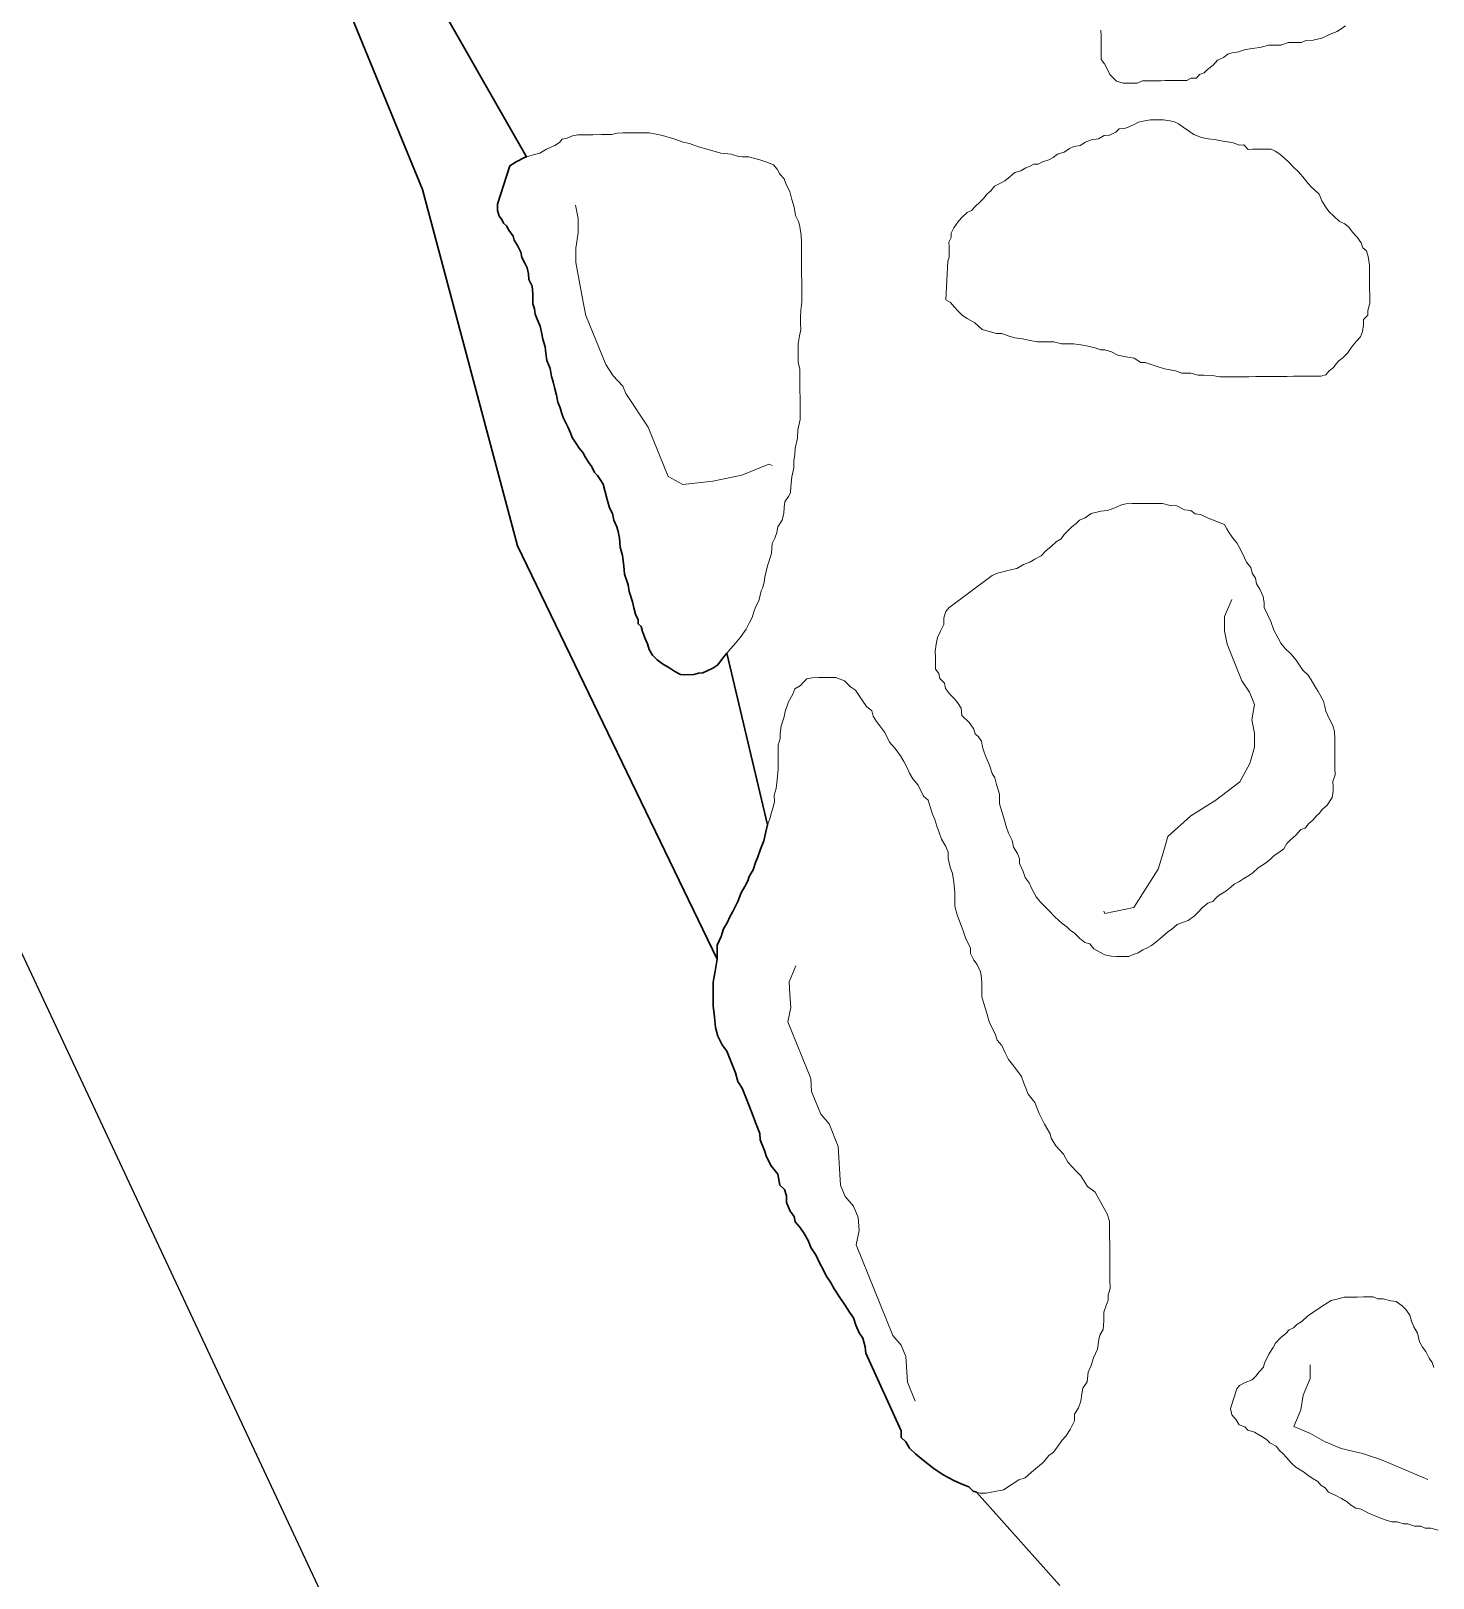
# Model space of a CAD drawing. Header units: millimetres. Extents: x -3113 to 15022, y -19591 to 4665.
# Drawn here: x -1130 to -461, y -1641 to -904 of the extents above; entities that cross this region are included whole.
import ezdxf

# ---------------------------------------------------------------- set-up
doc = ezdxf.new("R2010")
doc.units = ezdxf.units.MM
doc.header["$XCLIPFRAME"] = 2
for name, color, linetype, lineweight in [('0A-detail', 7, 'Continuous', 18), ('0A-detail-detail', 7, 'Continuous', 13), ('0T-footprint', 251, 'Continuous', 30), ('0T-walltop', 7, 'Continuous', 30)]:
    doc.layers.add(name, color=color, linetype=linetype, lineweight=lineweight)
picture_1 = doc.add_image_def('image1.tif', size_in_pixel=(6668, 8809))

msp = doc.modelspace()

# ---------------------------------------------------------------- linework, layer by layer
at = {"layer": '0A-detail'}
for points in [[(-502.72, -901.49), (-506.79, -904.13), (-509.38, -905.15), (-514.07, -907.3), (-518.16, -908.33), (-521.76, -908.36), (-523.85, -909.38), (-526.35, -909.41), (-530.05, -909.44), (-533.64, -910.57), (-537.24, -910.6), (-539.34, -910.62), (-542.93, -911.66), (-547.02, -912.19), (-550.62, -912.73), (-553.71, -913.85), (-556.8, -914.38), (-558.9, -914.9), (-560.98, -916.52), (-563.87, -917.75), (-565.85, -920.16), (-568.63, -922.19), (-570.22, -923.8), (-572.41, -924.62), (-573.79, -926.44), (-576.39, -926.46), (-578.38, -927.48), (-580.48, -927.5), (-582.58, -927.52), (-586.18, -927.55), (-588.78, -927.57), (-590.78, -927.59), (-593.38, -927.61), (-596.98, -927.65), (-599.58, -927.67), (-602.17, -928.69), (-605.77, -928.73), (-608.87, -928.75), (-611.98, -927.78), (-615.11, -924.71), (-616.84, -921.33), (-617.76, -919.53), (-619.28, -917.55), (-619.3, -915.45), (-619.32, -912.35), (-619.35, -909.25), (-619.38, -906.15), (-619.4, -903.55)], [(-458.52, -1618.62), (-462.13, -1617.65), (-464.73, -1617.68), (-466.84, -1616.7), (-469.94, -1616.72), (-473.05, -1615.65), (-475.05, -1615.67), (-478.16, -1614.7), (-480.76, -1614.72), (-483.87, -1613.75), (-486.48, -1612.67), (-489.09, -1611.7), (-492.2, -1610.33), (-495.32, -1608.65), (-497.92, -1608.18), (-500.44, -1606.6), (-502.05, -1605.11), (-504.66, -1603.54), (-507.78, -1601.87), (-510.89, -1600.49), (-512.41, -1598.51), (-514.62, -1597.13), (-516.04, -1595.44), (-518.65, -1593.86), (-520.76, -1592.38), (-522.78, -1590.8), (-526.4, -1588.63), (-528.52, -1586.75), (-530.94, -1583.98), (-532.66, -1582.09), (-534.27, -1580.61), (-535.79, -1578.52), (-538.9, -1577.05), (-540.52, -1575.46), (-542.63, -1573.98), (-546.25, -1571.91), (-549.36, -1570.94), (-550.87, -1569.36), (-553.48, -1568.38), (-554.9, -1566.09), (-556.93, -1563.71), (-557.65, -1560.62), (-554.64, -1551.29), (-553.35, -1549.58), (-550.57, -1548.15), (-547.28, -1546.92), (-545.39, -1545), (-544.11, -1543.29), (-541.83, -1540.87), (-541.35, -1538.77), (-540.37, -1536.76), (-539.29, -1534.65), (-537.32, -1531.53), (-536.24, -1529.42), (-533.76, -1526.9), (-531.18, -1524.78), (-529.59, -1523.16), (-527.6, -1522.14), (-526.01, -1520.63), (-523.43, -1519), (-520.85, -1516.58), (-518.37, -1514.86), (-515.78, -1513.04), (-512.7, -1511.01), (-509.62, -1509.08), (-506.32, -1508.35), (-503.43, -1507.52), (-500.33, -1507.5), (-497.23, -1507.47), (-494.13, -1507.44), (-491.53, -1507.42), (-489.53, -1507.4), (-487.42, -1508.38), (-484.82, -1508.36), (-481.21, -1509.32), (-478.61, -1509.6), (-475.79, -1511.67), (-473.98, -1513.36), (-472.05, -1516.14), (-471.33, -1519.03), (-470.2, -1521.62), (-468.47, -1524.71), (-467.44, -1528.8), (-466.01, -1531.39), (-464.5, -1533.47), (-462.87, -1536.56), (-461.45, -1538.74), (-460.73, -1541.14)]]:
    msp.add_lwpolyline(points, dxfattribs=at)
for points in [[(-693.44, -1032.02), (-692.51, -1013.61), (-691.83, -1011.71), (-691.85, -1009.11), (-691.87, -1006.51), (-691.89, -1004.51), (-690.91, -1002.4), (-690.93, -1000.3), (-689.55, -997.69), (-687.38, -994.57), (-685.5, -992.55), (-683.22, -990.43), (-681.23, -989.41), (-679.15, -987.29), (-677.56, -985.78), (-675.18, -983.46), (-673.8, -981.74), (-672.01, -980.03), (-670.13, -977.91), (-667.35, -976.39), (-665.26, -975.27), (-662.77, -973.24), (-660.49, -971.32), (-657.6, -970.6), (-655.31, -969.18), (-653.52, -968.46), (-651.43, -967.44), (-649.33, -967.42), (-647.34, -966.3), (-644.25, -965.28), (-642.15, -964.26), (-640.07, -962.64), (-636.98, -961.61), (-634.39, -959.99), (-632.4, -958.97), (-629.31, -958.44), (-626.72, -956.82), (-624.13, -955.79), (-620.54, -955.26), (-617.95, -953.64), (-615.35, -953.61), (-612.26, -952.09), (-610.78, -950.47), (-608.18, -950.45), (-605.59, -949.43), (-603.5, -948.41), (-601.51, -947.29), (-598.41, -946.76), (-595.82, -946.24), (-593.22, -946.21), (-589.62, -946.18), (-586.51, -946.65), (-584.41, -947.13), (-582.4, -948.22), (-580.28, -949.7), (-577.17, -951.77), (-575.05, -953.25), (-571.44, -954.62), (-568.33, -955.29), (-565.23, -955.56), (-562.12, -956.23), (-559.02, -956.8), (-556.41, -957.28), (-553.31, -958.25), (-551.31, -958.23), (-549.19, -960.32), (-547.09, -960.3), (-545.09, -960.28), (-541.99, -960.25), (-538.29, -960.22), (-536.28, -961.2), (-534.17, -962.58), (-531.55, -964.76), (-530.03, -966.34), (-527.41, -968.92), (-525.29, -970.9), (-523.07, -973.48), (-520.64, -976.56), (-519.22, -978.24), (-517.51, -979.63), (-515.39, -981.71), (-514.06, -984.8), (-512.24, -987.88), (-510.72, -989.87), (-508.4, -992.25), (-505.67, -994.72), (-503.16, -995.8), (-501.15, -997.38), (-499.43, -999.77), (-497.21, -1002.15), (-495.28, -1004.93), (-494.56, -1007.32), (-492.75, -1008.71), (-491.92, -1011.4), (-491.38, -1015.59), (-491.35, -1019.69), (-491.32, -1022.79), (-491.29, -1025.89), (-491.25, -1030.49), (-491.22, -1033.59), (-492.19, -1037.2), (-492.17, -1039.3), (-494.25, -1041.42), (-494.23, -1044.02), (-494.7, -1047.13), (-495.68, -1049.63), (-497.56, -1051.75), (-499.93, -1054.57), (-501.81, -1057.49), (-503.89, -1059.61), (-505.97, -1061.13), (-507.16, -1062.54), (-508.44, -1064.25), (-510.53, -1065.87), (-512.11, -1067.88), (-514.61, -1068.41), (-517.71, -1068.43), (-521.31, -1068.47), (-524.41, -1068.5), (-527.51, -1068.52), (-530.61, -1068.55), (-533.21, -1068.57), (-535.81, -1068.6), (-537.91, -1068.62), (-539.91, -1068.64), (-542.51, -1068.66), (-545.61, -1068.69), (-548.71, -1068.72), (-551.81, -1068.74), (-554.91, -1068.77), (-557.51, -1068.79), (-559.6, -1068.81), (-562.7, -1068.84), (-566.31, -1068.17), (-570.41, -1067.91), (-573.01, -1067.94), (-576.62, -1066.97), (-580.82, -1067.01), (-583.83, -1065.93), (-586.44, -1065.46), (-589.04, -1064.98), (-592.15, -1064.01), (-598.37, -1061.96), (-600.47, -1061.98), (-603.59, -1059.91), (-607.49, -1059.25), (-611.3, -1058.48), (-614.41, -1056.91), (-617.52, -1055.94), (-619.62, -1055.96), (-622.23, -1054.98), (-626.34, -1053.92), (-628.95, -1053.44), (-632.55, -1052.97), (-635.15, -1053), (-638.25, -1053.03), (-641.86, -1052.06), (-645.96, -1052.09), (-649.66, -1052.13), (-653.27, -1051.46), (-656.87, -1050.59), (-660.48, -1050.13), (-663.59, -1049.15), (-666.7, -1048.08), (-669.3, -1048.11), (-673.21, -1046.94), (-676.01, -1046.17), (-677.73, -1044.78), (-679.64, -1043.1), (-683.26, -1041.03), (-685.37, -1039.55), (-687.49, -1037.47), (-689.21, -1035.59), (-691.13, -1033.4)], [(-901.33, -968.1), (-898.25, -966.27), (-894.27, -964.24), (-890.28, -962.9), (-886.98, -962.17), (-883.8, -960.24), (-879.82, -958.51), (-877.63, -956.99), (-876.44, -955.48), (-874.05, -954.96), (-871.46, -953.93), (-868.96, -953.41), (-865.26, -953.38), (-861.76, -953.34), (-857.56, -953.31), (-852.66, -953.26), (-850.07, -952.54), (-847.47, -952.51), (-844.77, -952.49), (-842.47, -952.47), (-840.17, -952.45), (-837.87, -952.43), (-834.87, -952.4), (-831.56, -953.07), (-828.56, -953.74), (-822.64, -955.39), (-818.63, -956.95), (-815.62, -957.53), (-811.31, -959.19), (-806.7, -960.45), (-800.68, -962.09), (-795.78, -962.65), (-792.77, -963.62), (-790.46, -963.9), (-787.36, -963.87), (-785.16, -964.55), (-782.55, -965.23), (-779.24, -966.2), (-775.63, -967.77), (-773.91, -969.75), (-772.49, -972.14), (-770.47, -974.32), (-769.54, -977.01), (-767.81, -980.49), (-766.78, -984.29), (-765.75, -987.88), (-765.11, -991.87), (-763.68, -994.76), (-763.06, -997.15), (-762.32, -1001.35), (-762.29, -1004.75), (-762.25, -1009.35), (-762.21, -1013.65), (-762.17, -1017.95), (-762.15, -1020.55), (-762.13, -1022.55), (-762.11, -1025.24), (-762.08, -1028.14), (-762.06, -1030.44), (-762.04, -1033.14), (-762.5, -1037.05), (-762.67, -1040.45), (-762.64, -1043.25), (-762.62, -1046.35), (-763.19, -1049.26), (-763.86, -1053.06), (-763.82, -1057.26), (-763.78, -1061.86), (-763.05, -1064.96), (-763.02, -1067.56), (-763, -1070.15), (-762.97, -1073.55), (-762.95, -1076.15), (-762.93, -1078.05), (-762.91, -1080.25), (-762.88, -1083.35), (-762.86, -1085.35), (-762.83, -1089.05), (-763.99, -1093.96), (-764.15, -1097.97), (-765.21, -1102.78), (-765.38, -1105.88), (-765.95, -1108.58), (-765.92, -1112.18), (-766.78, -1116.49), (-767.24, -1121.1), (-767.51, -1124.1), (-768.5, -1125.81), (-770.17, -1128.42), (-770.45, -1131.02), (-770.73, -1133.73), (-771.5, -1137.03), (-773.47, -1140.35), (-773.94, -1143.06), (-774.92, -1145.67), (-776.19, -1148.28), (-776.55, -1152.98), (-778.5, -1158.9), (-779.75, -1164.21), (-780.03, -1166.51), (-780.71, -1169.22), (-781.49, -1170.83), (-781.97, -1172.83), (-782.55, -1175.54), (-784.22, -1178.55), (-784.9, -1180.86), (-785.78, -1183.47), (-787.15, -1186.28), (-788.63, -1188.99), (-791.39, -1192.82), (-793.67, -1195.74), (-796.93, -1199.47), (-799.9, -1203.09), (-802.17, -1206.12), (-804.46, -1207.64), (-807.25, -1208.96), (-809.34, -1209.88), (-811.34, -1210.1), (-813.53, -1210.72), (-817.03, -1210.85), (-819.93, -1210.68), (-822.64, -1209.3), (-824.96, -1207.62), (-828.58, -1205.65), (-831, -1203.68), (-833.32, -1201.5), (-834.94, -1198.81), (-835.66, -1196.12), (-836.99, -1193.23), (-838.12, -1190.24), (-838.64, -1187.84), (-840.05, -1186.56), (-840.07, -1184.56), (-841.39, -1181.97), (-842.22, -1178.88), (-842.75, -1175.98), (-843.77, -1173.09), (-844.49, -1171.1), (-844.82, -1167.9), (-846.57, -1162.82), (-846.9, -1158.92), (-847.55, -1153.92), (-848.68, -1149.93), (-849.02, -1145.74), (-849.65, -1142.44), (-850.37, -1140.35), (-851.7, -1137.06), (-852.43, -1133.87), (-853.75, -1131.18), (-854.89, -1127.19), (-855.82, -1123.6), (-856.85, -1120.01), (-858.17, -1117.72), (-859.49, -1115.73), (-860.91, -1114.34), (-862.23, -1111.75), (-863.85, -1109.47), (-865.37, -1106.98), (-866.59, -1104.79), (-868.31, -1102.81), (-869.73, -1100.52), (-871.56, -1097.64), (-872.38, -1095.45), (-873.6, -1092.66), (-874.82, -1090.37), (-875.94, -1088.08), (-876.66, -1085.78), (-877.29, -1083.49), (-878.41, -1080.8), (-879.04, -1077.51), (-880.07, -1073.91), (-880.7, -1071.22), (-881.42, -1068.63), (-882.15, -1064.83), (-883.69, -1061.05), (-884.12, -1057.55), (-884.55, -1054.45), (-885.58, -1050.76), (-886.21, -1047.47), (-886.94, -1044.58), (-888.27, -1041.29), (-889.19, -1038.9), (-889.61, -1036.3), (-890.33, -1034.01), (-890.36, -1031.61), (-890.38, -1029.01), (-890.61, -1025.51), (-892.24, -1022.42), (-892.46, -1019.72), (-893.09, -1016.83), (-894.21, -1014.54), (-895.63, -1011.85), (-896.06, -1009.26), (-897.69, -1006.17), (-899.21, -1003.69), (-899.73, -1001.69), (-901.75, -998.91), (-902.97, -996.72), (-904.28, -995.43), (-905.2, -993.74), (-906.41, -992.25), (-907.24, -989.46), (-907.26, -986.46)], [(-692.01, -1178.92), (-671.35, -1163.43), (-668.76, -1162.31), (-666.17, -1161.78), (-662.58, -1160.75), (-659.48, -1160.22), (-656.4, -1158.29), (-653.31, -1157.07), (-650.92, -1155.74), (-647.94, -1154.12), (-645.66, -1151.8), (-643.08, -1149.67), (-640.7, -1147.45), (-638.41, -1146.03), (-636.93, -1143.92), (-635.34, -1142.4), (-633.36, -1140.28), (-631.27, -1138.77), (-629.69, -1137.15), (-626.9, -1135.93), (-624.12, -1134), (-619.43, -1132.76), (-616.33, -1132.43), (-612.74, -1131.3), (-609.66, -1129.77), (-607.56, -1129.25), (-604.46, -1129.22), (-600.86, -1129.19), (-597.76, -1129.16), (-594.66, -1129.13), (-592.06, -1129.11), (-590.06, -1129.09), (-586.35, -1130.06), (-583.25, -1130.33), (-579.63, -1132.1), (-576.53, -1132.57), (-574.52, -1134.05), (-571.91, -1134.43), (-568.3, -1136.1), (-565.69, -1137.07), (-563.08, -1138.15), (-560.47, -1139.12), (-559.45, -1141.22), (-558.33, -1143.21), (-556.31, -1145.79), (-554.69, -1147.87), (-552.76, -1151.46), (-551.02, -1155.04), (-550.01, -1157.13), (-547.88, -1159.71), (-547.36, -1162.31), (-545.74, -1164.79), (-545.21, -1167.39), (-543.69, -1169.97), (-542.06, -1173.56), (-541.53, -1176.65), (-541.51, -1178.75), (-539.78, -1182.34), (-538.35, -1185.43), (-536.91, -1189.51), (-534.88, -1193.3), (-533.66, -1195.68), (-531.53, -1198.27), (-528.91, -1200.84), (-526.28, -1203.92), (-523.14, -1208.59), (-520.52, -1211.07), (-519.2, -1213.15), (-517.37, -1216.24), (-515.85, -1218.82), (-513.2, -1223.4), (-512.68, -1226), (-512.16, -1228.09), (-510.63, -1231.68), (-508.8, -1235.06), (-507.97, -1237.85), (-507.94, -1241.45), (-507.92, -1244.05), (-507.88, -1247.65), (-507.86, -1250.75), (-507.84, -1252.85), (-507.81, -1255.45), (-507.79, -1258.55), (-508.76, -1261.66), (-508.73, -1264.26), (-508.72, -1266.26), (-509.19, -1269.37), (-511.46, -1272.99), (-513.84, -1275.11), (-515.12, -1276.82), (-516.81, -1278.24), (-518.19, -1279.95), (-520.47, -1281.87), (-521.96, -1283.98), (-524.05, -1284.5), (-526.43, -1287.22), (-529.1, -1289.65), (-530.69, -1291.26), (-532.17, -1293.87), (-534.55, -1295.6), (-536.84, -1297.02), (-538.32, -1298.53), (-540.91, -1300.65), (-544.49, -1302.89), (-546.87, -1305.01), (-548.65, -1306.42), (-551.24, -1307.95), (-553.73, -1309.57), (-555.82, -1310.59), (-557.5, -1312), (-559.89, -1314.03), (-562.97, -1315.85), (-564.56, -1317.37), (-566.04, -1318.98), (-568.43, -1319.7), (-570.92, -1321.73), (-573.29, -1324.15), (-574.78, -1325.76), (-577.86, -1327.89), (-580.45, -1328.91), (-583.04, -1329.94), (-585.62, -1332.06), (-587.61, -1333.58), (-590.19, -1335.7), (-593.27, -1338.33), (-595.35, -1339.85), (-597.44, -1340.97), (-599.43, -1341.99), (-601.72, -1343.41), (-604.11, -1344.13), (-606.11, -1345.15), (-608.21, -1345.17), (-611.81, -1345.2), (-614.41, -1344.92), (-617.51, -1344.25), (-619.62, -1343.17), (-622.74, -1341.5), (-624.76, -1339.11), (-627.17, -1338.44), (-629.48, -1336.56), (-632.11, -1333.98), (-634.12, -1332.5), (-635.74, -1330.91), (-637.85, -1329.43), (-641.48, -1326.17), (-644.11, -1323.29), (-646.12, -1321.21), (-648.24, -1319.23), (-650.37, -1316.65), (-652.6, -1312.47), (-653.63, -1310.07), (-655.55, -1307.39), (-656.47, -1304.6), (-658.21, -1300.72), (-658.23, -1298.62), (-659.25, -1296.03), (-661.08, -1292.94), (-661.71, -1289.85), (-663.54, -1286.26), (-664.57, -1283.17), (-665.6, -1279.58), (-666.73, -1275.99), (-667.77, -1272.3), (-667.81, -1267.7), (-669.25, -1263.11), (-669.98, -1260.02), (-671.3, -1257.93), (-672.63, -1253.84), (-674.17, -1250.26), (-675.19, -1247.67), (-675.91, -1245.27), (-676.34, -1242.48), (-677.86, -1240.39), (-679.47, -1238.91), (-679.99, -1236.81), (-682.12, -1233.73), (-685.75, -1230.16), (-686.08, -1226.77), (-687.81, -1223.98), (-689.22, -1222.29), (-691.64, -1219.92), (-693.57, -1217.33), (-694.09, -1214.74), (-696.21, -1212.66), (-696.73, -1210.16), (-698.35, -1208.08), (-698.37, -1205.48), (-698.4, -1202.38), (-698.43, -1199.78), (-697.96, -1196.17), (-697.39, -1193.07), (-695.91, -1189.95), (-694.34, -1186.84), (-694.37, -1183.74), (-693.4, -1180.63)], [(-714.66, -1571.34), (-731.5, -1534.29), (-731.93, -1531.19), (-732.96, -1527.1), (-734.69, -1524.52), (-736.32, -1520.93), (-737.35, -1517.34), (-739.28, -1514.76), (-741.61, -1511.18), (-743.64, -1508.1), (-746.58, -1503.52), (-748.41, -1500.44), (-750.43, -1497.36), (-751.86, -1494.27), (-753.59, -1491.19), (-755.22, -1487.6), (-757.76, -1483.92), (-758.88, -1480.83), (-761.02, -1477.25), (-763.04, -1474.17), (-765.17, -1471.59), (-765.69, -1469.1), (-767.61, -1466.51), (-769.35, -1462.33), (-769.38, -1459.23), (-770.41, -1456.14), (-772.53, -1454.16), (-773.57, -1448.97), (-776.71, -1444.89), (-778.85, -1440.71), (-779.88, -1437.62), (-782.02, -1432.54), (-782.05, -1429.44), (-784.2, -1424.26), (-785.23, -1421.17), (-786.86, -1417.09), (-788.91, -1411.9), (-790.55, -1407.82), (-792.57, -1404.74), (-793.71, -1400.55), (-797.91, -1390.28), (-800.03, -1387.2), (-802.07, -1383.12), (-803.21, -1378.93), (-803.75, -1373.84), (-804.3, -1368.64), (-804.34, -1364.54), (-804.37, -1360.94), (-804.4, -1357.34), (-803.45, -1352.13), (-802.4, -1346.42), (-802.43, -1342.82), (-802.46, -1339.72), (-800.5, -1335.61), (-799.43, -1331.9), (-797.46, -1328.78), (-796.39, -1326.17), (-794.91, -1323.65), (-792.65, -1318.93), (-790.99, -1314.82), (-789.32, -1311.7), (-787.84, -1309.09), (-787.26, -1306.98), (-785.29, -1303.87), (-784.22, -1300.26), (-783.24, -1298.15), (-781.78, -1294.03), (-780.21, -1289.92), (-779.25, -1285.71), (-778.19, -1281.6), (-777.21, -1278.99), (-776.73, -1276.99), (-775.76, -1273.88), (-775.18, -1271.27), (-775.21, -1268.17), (-774.24, -1265.06), (-773.77, -1260.96), (-773.32, -1255.76), (-773.35, -1252.66), (-773.37, -1250.06), (-773.4, -1247.46), (-773.42, -1244.36), (-772.35, -1241.25), (-772.38, -1238.75), (-771.91, -1235.14), (-770.45, -1230.93), (-769.97, -1228.32), (-768.41, -1223.71), (-766.34, -1220.09), (-765.37, -1217.48), (-762.78, -1215.86), (-761.3, -1214.35), (-759.71, -1212.73), (-757.22, -1212.21), (-754.12, -1212.18), (-751.52, -1212.16), (-748.92, -1212.13), (-745.82, -1212.11), (-741.7, -1213.77), (-738.88, -1216.54), (-736.46, -1218.22), (-733.32, -1222.89), (-731.19, -1225.97), (-728.67, -1227.95), (-728.05, -1230.55), (-726.52, -1233.13), (-724.91, -1235.22), (-722.48, -1238.4), (-720.24, -1242.87), (-717.61, -1245.95), (-714.98, -1249.53), (-713.45, -1252.11), (-711.82, -1255.2), (-710.8, -1257.79), (-709.18, -1260.38), (-706.65, -1263.45), (-704, -1268.63), (-701.88, -1270.61), (-700.86, -1273.7), (-699.72, -1277.29), (-698.7, -1279.88), (-697.67, -1282.97), (-696.54, -1286.06), (-695.52, -1289.15), (-693.38, -1292.73), (-692.36, -1295.32), (-692.33, -1298.42), (-691.3, -1302.52), (-690.17, -1305.61), (-689.63, -1309.8), (-689.09, -1314.4), (-689.05, -1318), (-689.03, -1321.1), (-687.99, -1325.19), (-686.86, -1328.28), (-685.32, -1332.46), (-684.09, -1336.25), (-681.64, -1341.23), (-681.62, -1343.73), (-679.99, -1346.81), (-678.47, -1348.9), (-676.84, -1352.49), (-676.32, -1355.08), (-676.29, -1358.18), (-676.26, -1361.28), (-676.23, -1364.38), (-675.21, -1367.47), (-674.07, -1371.66), (-672.52, -1376.75), (-669.88, -1381.92), (-668.85, -1385.02), (-666.72, -1387.6), (-665.2, -1390.68), (-663.56, -1394.27), (-660.94, -1397.34), (-657.29, -1402.41), (-656.26, -1405.5), (-654.11, -1410.68), (-650.98, -1414.76), (-648.83, -1419.94), (-646.28, -1425.11), (-643.64, -1429.69), (-643.12, -1431.78), (-640.99, -1435.37), (-637.35, -1439.43), (-635.22, -1443.11), (-631.08, -1447.68), (-628.96, -1449.76), (-625.81, -1454.83), (-622.19, -1457.4), (-618.53, -1464.16), (-616.4, -1467.74), (-615.36, -1471.34), (-615.34, -1474.43), (-615.31, -1477.53), (-615.25, -1483.73), (-615.21, -1487.83), (-615.18, -1492.03), (-615.14, -1496.13), (-615.11, -1499.23), (-615.07, -1503.33), (-616.05, -1506.44), (-616.02, -1509.04), (-617, -1511.55), (-618.07, -1514.76), (-618.03, -1518.86), (-618.3, -1522.96), (-619.97, -1525.58), (-620.35, -1527.78), (-621.01, -1532.29), (-622.98, -1536.41), (-624.04, -1540.12), (-625.51, -1543.23), (-625.97, -1547.83), (-628.04, -1550.95), (-628.52, -1553.56), (-628.99, -1557.16), (-630.06, -1560.27), (-632.03, -1563.39), (-632, -1566.49), (-634.07, -1570.61), (-636.14, -1573.73), (-638.12, -1575.85), (-640.19, -1578.96), (-642.27, -1581.58), (-644.25, -1583.1), (-646.83, -1586.22), (-652.48, -1590.98), (-655.56, -1593.6), (-658.65, -1594.63), (-661.73, -1596.76), (-665.91, -1599.4), (-670, -1600.23), (-674.09, -1600.97), (-677.19, -1601), (-680.3, -1600.03), (-682.42, -1597.95), (-686.03, -1596.48), (-689.65, -1594.91), (-694.37, -1592.36), (-699, -1589.3), (-704.24, -1585.24), (-707.86, -1582.18), (-710.79, -1579.6), (-712.52, -1576.52), (-714.63, -1574.44)]]:
    msp.add_lwpolyline(points, close=True, dxfattribs=at)
at = {"layer": '0A-detail-detail'}
for points in [[(-870.01, -987), (-868.81, -993.32), (-868.78, -1000.12), (-869.92, -1007.39), (-869.89, -1014.19), (-866.29, -1033.16), (-865.09, -1039.49), (-855.61, -1062.89), (-852.07, -1068.27), (-847.36, -1073.17), (-845.94, -1076.68), (-835.32, -1092.81), (-825.84, -1116.21), (-818.79, -1120.17), (-804.51, -1118.47), (-790.7, -1115.6), (-777.83, -1110.39), (-776.19, -1111.08)], [(-557.04, -1174.87), (-560.52, -1183.09), (-560.48, -1189.88), (-559.28, -1196.21), (-552.17, -1213.76), (-548.63, -1219.14), (-546.26, -1224.99), (-547.4, -1232.26), (-546.2, -1238.58), (-546.17, -1245.38), (-548.48, -1253.13), (-553.13, -1261.82), (-564.57, -1270.54), (-576.49, -1278.09), (-587.45, -1287.98), (-589.76, -1295.73), (-592.07, -1303.47), (-603.7, -1321.81), (-617.51, -1324.68), (-617.99, -1323.51)], [(-556.34, -1173.22), (-556.34, -1173.22)], [(-764.94, -1349.56), (-768.15, -1357.15), (-767.76, -1363.28), (-767.37, -1369.41), (-768.79, -1376.27), (-757.84, -1403.29), (-757.45, -1409.42), (-753.08, -1420.22), (-749.09, -1424.9), (-744.71, -1435.7), (-743.55, -1454.1), (-741.36, -1459.5), (-737.37, -1464.17), (-735.18, -1469.58), (-734.79, -1475.71), (-736.2, -1482.57), (-718.7, -1525.79), (-714.71, -1530.47), (-712.52, -1535.87), (-711.74, -1548.13), (-708.09, -1557.14)], [(-519.68, -1539.82), (-519.65, -1546.36), (-523, -1554.27), (-524.09, -1561.27), (-527.44, -1569.18), (-519.53, -1572.54), (-512.75, -1576.34), (-504.84, -1579.69), (-494.68, -1582.13), (-485.64, -1585.03), (-469.82, -1591.73), (-463.49, -1594.41)]]:
    msp.add_lwpolyline(points, dxfattribs=at)
at = {"layer": '0T-footprint'}
msp.add_lwpolyline([(-802.4, -1346.42), (-897.73, -1149.35), (-942.91, -979.51), (-995.16, -852.29), (-1060.11, -732.64), (-1125.2, -607.86), (-1185.25, -441.34), (-1206.06, -358.64)], dxfattribs=at)
at = {"layer": '0T-walltop'}
msp.add_lwpolyline([(-639.09, -1645.06), (-678.75, -1600.51), (-680.3, -1600.03), (-682.42, -1597.95), (-686.03, -1596.48), (-689.65, -1594.91), (-694.37, -1592.36), (-699, -1589.3), (-704.24, -1585.24), (-707.86, -1582.18), (-710.79, -1579.6), (-712.52, -1576.52), (-714.63, -1574.44), (-714.66, -1571.34), (-731.5, -1534.29), (-731.93, -1531.19), (-732.96, -1527.1), (-734.69, -1524.52), (-736.32, -1520.93), (-737.35, -1517.34), (-739.28, -1514.76), (-741.61, -1511.18), (-743.64, -1508.1), (-746.58, -1503.52), (-748.41, -1500.44), (-750.43, -1497.36), (-751.86, -1494.27), (-753.59, -1491.19), (-755.22, -1487.6), (-757.76, -1483.92), (-758.88, -1480.83), (-761.02, -1477.25), (-763.04, -1474.17), (-765.17, -1471.59), (-765.69, -1469.1), (-767.61, -1466.51), (-769.35, -1462.33), (-769.38, -1459.23), (-770.41, -1456.14), (-772.53, -1454.16), (-773.57, -1448.97), (-776.71, -1444.89), (-778.85, -1440.71), (-779.88, -1437.62), (-782.02, -1432.54), (-782.05, -1429.44), (-784.2, -1424.26), (-785.23, -1421.17), (-786.86, -1417.09), (-788.91, -1411.9), (-790.55, -1407.82), (-792.57, -1404.74), (-793.71, -1400.55), (-797.91, -1390.28), (-800.03, -1387.2), (-802.07, -1383.12), (-803.21, -1378.93), (-803.75, -1373.84), (-804.3, -1368.64), (-804.34, -1364.54), (-804.37, -1360.94), (-804.4, -1357.34), (-803.45, -1352.13), (-802.4, -1346.42), (-802.43, -1342.82), (-802.46, -1339.72), (-800.5, -1335.61), (-799.43, -1331.9), (-797.46, -1328.78), (-796.39, -1326.17), (-794.91, -1323.65), (-792.65, -1318.93), (-790.99, -1314.82), (-789.32, -1311.7), (-787.84, -1309.09), (-787.26, -1306.98), (-785.29, -1303.87), (-784.22, -1300.26), (-783.24, -1298.15), (-781.78, -1294.03), (-780.21, -1289.92), (-779.25, -1285.71), (-778.39, -1282.38), (-797.85, -1200.59), (-799.9, -1203.09), (-802.17, -1206.12), (-804.46, -1207.64), (-807.25, -1208.96), (-809.34, -1209.88), (-811.34, -1210.1), (-813.53, -1210.72), (-817.03, -1210.85), (-819.93, -1210.68), (-822.64, -1209.3), (-824.96, -1207.62), (-828.58, -1205.65), (-831, -1203.68), (-833.32, -1201.5), (-834.94, -1198.81), (-835.66, -1196.12), (-836.99, -1193.23), (-838.12, -1190.24), (-838.64, -1187.84), (-840.05, -1186.56), (-840.07, -1184.56), (-841.39, -1181.97), (-842.22, -1178.88), (-842.75, -1175.98), (-843.77, -1173.09), (-844.49, -1171.1), (-844.82, -1167.9), (-846.57, -1162.82), (-846.9, -1158.92), (-847.55, -1153.92), (-848.68, -1149.93), (-849.02, -1145.74), (-849.65, -1142.44), (-850.37, -1140.35), (-851.7, -1137.06), (-852.43, -1133.87), (-853.75, -1131.18), (-854.89, -1127.19), (-855.82, -1123.6), (-856.85, -1120.01), (-858.17, -1117.72), (-859.49, -1115.73), (-860.91, -1114.34), (-862.23, -1111.75), (-863.85, -1109.47), (-865.37, -1106.98), (-866.59, -1104.79), (-868.31, -1102.81), (-869.73, -1100.52), (-871.56, -1097.64), (-872.38, -1095.45), (-873.6, -1092.66), (-874.82, -1090.37), (-875.94, -1088.08), (-876.66, -1085.78), (-877.29, -1083.49), (-878.41, -1080.8), (-879.04, -1077.51), (-880.07, -1073.91), (-880.7, -1071.22), (-881.42, -1068.63), (-882.15, -1064.83), (-883.69, -1061.05), (-884.12, -1057.55), (-884.55, -1054.45), (-885.58, -1050.76), (-886.21, -1047.47), (-886.94, -1044.58), (-888.27, -1041.29), (-889.19, -1038.9), (-889.61, -1036.3), (-890.33, -1034.01), (-890.36, -1031.61), (-890.38, -1029.01), (-890.61, -1025.51), (-892.24, -1022.42), (-892.46, -1019.72), (-893.09, -1016.83), (-894.21, -1014.54), (-895.63, -1011.85), (-896.06, -1009.26), (-897.69, -1006.17), (-899.21, -1003.69), (-899.73, -1001.69), (-901.75, -998.91), (-902.97, -996.72), (-904.28, -995.43), (-905.2, -993.74), (-906.41, -992.25), (-907.24, -989.46), (-907.26, -986.46), (-901.33, -968.1), (-898.25, -966.27), (-894.27, -964.24), (-893.39, -963.94), (-940.03, -882.15)], dxfattribs=at)

# ---------------------------------------------------------------- pictures from other files: only their frames are drawn
image = msp.add_image(picture_1, insert=(4548.77, 3178.52), size_in_units=(6666.97, 8807.64), rotation=-180)
image.set_boundary_path([(2179.183, 8808.5), (-0.5, 3859.024), (791.069, 3508.694), (-0.5, 1607.599), (-0.5, 1607.599), (3674.987, -0.5), (6667.5, 6386.38), (6667.5, 7108.85), (2641.037, 8808.5), (2179.183, 8808.5)])

doc.saveas('drawing.dxf')
